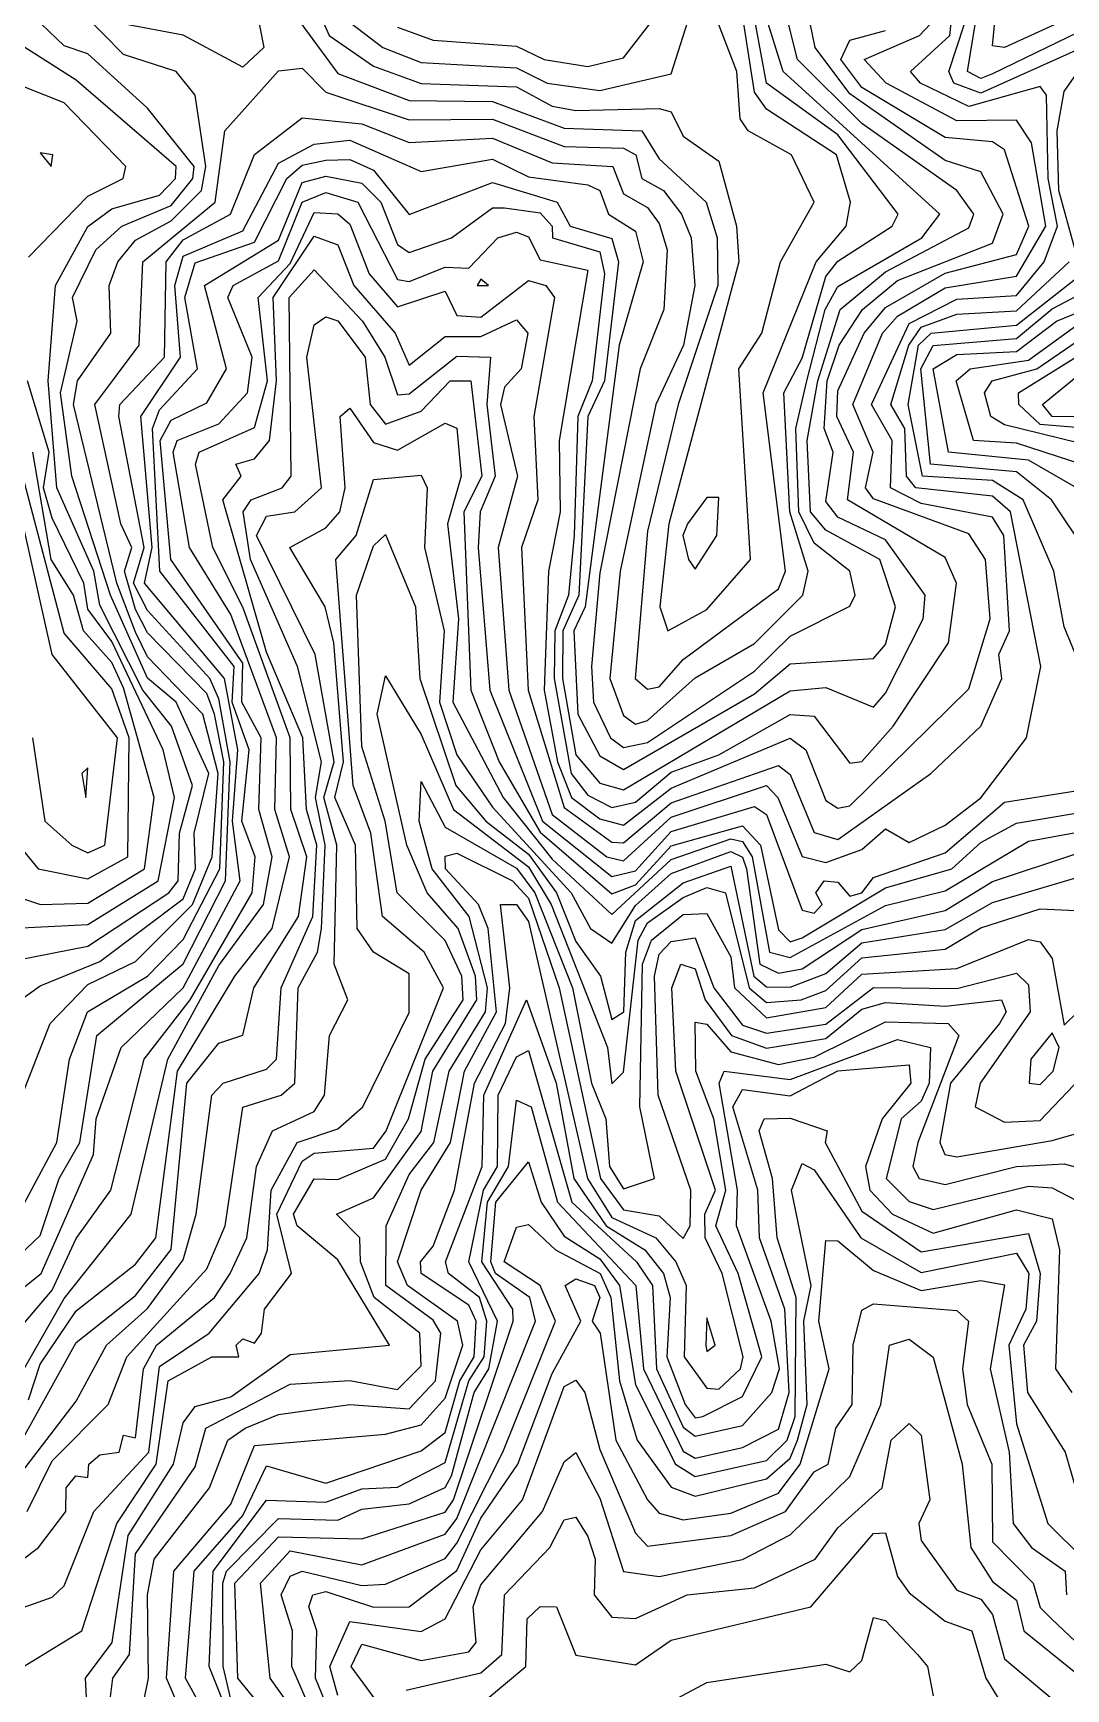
# Model space of a CAD drawing. Header units: metres. Extents: x 310028 to 360472, y 4137098 to 4159193.
# Drawn here: x 316528 to 317830, y 4146444 to 4148531 of the extents above; entities that cross this region are included whole.
import ezdxf

# ---------------------------------------------------------------- set-up
doc = ezdxf.new("R2010")
doc.units = ezdxf.units.M
doc.layers.add('CONTOUR', color=254, linetype='Continuous')
doc.layers.add('CONTOUR_INDEX', color=33, linetype='Continuous')

msp = doc.modelspace()

# ---------------------------------------------------------------- linework, layer by layer
at = {"layer": 'CONTOUR'}
for points, elevation in [([(316507.5, 4146744.8), (316582.5, 4146880.5), (316657.5, 4146940), (316702.5, 4146997.9), (316722.2, 4147207.5), (316762.5, 4147257.9), (316792.5, 4147268.1), (316806.7, 4147327.5), (316862.8, 4147417.5), (316873.2, 4147492.5), (316853.2, 4147552.5), (316852.5, 4147642.5), (316792.5, 4147807.1), (316755.1, 4147882.5), (316733.1, 4147987.5), (316737.7, 4148002.5), (316807.5, 4148033.9), (316823.7, 4148092.5), (316811.9, 4148197.5), (316852.5, 4148240.2), (316882.5, 4148304.8), (316912.5, 4148302.8), (316927.5, 4148289.8), (316951.8, 4148227.5), (316987.5, 4148185.8), (317047.5, 4148205.5), (317062.5, 4148174.8), (317092.5, 4148172.6), (317152.5, 4148218.8), (317174.4, 4148212.5), (317185.3, 4148197.5), (317159.2, 4148047.5), (317164.5, 4147942.5), (317143.7, 4147882.5), (317152.2, 4147702.5), (317197.5, 4147554.9), (317257.5, 4147511), (317272.5, 4147510.3), (317332.5, 4147560.7), (317467.5, 4147607.9), (317482.5, 4147596.4), (317512.5, 4147523.5), (317542.5, 4147514.7), (317659.8, 4147597.5), (317722.5, 4147657.4), (317748.9, 4147717.5), (317745.1, 4147747.5), (317758.8, 4147777.5), (317751.5, 4147897.5), (317737.5, 4147920.7), (317647.5, 4147938.1), (317608.6, 4147957.5), (317610.9, 4148017.5), (317584.8, 4148062.5), (317632.5, 4148164.6), (317692.5, 4148195.3), (317767.5, 4148200), (317802.5, 4148242.5), (317819.2, 4148287.5), (317807.3, 4148347.5), (317805.5, 4148452.5), (317797.5, 4148463.6), (317707.5, 4148438), (317646.4, 4148467.5), (317633.9, 4148482.5), (317683.4, 4148527.5), (317693.2, 4148617.5)], 260), ([(316798.5, 4148617.5), (316819.1, 4148512.5), (316792.5, 4148487.9), (316717.5, 4148527.9), (316641.6, 4148542.5)], 320), ([(317857.5, 4148560.5), (317752.5, 4148512.4), (317737.5, 4148514.5), (317748.6, 4148632.5)], 230), ([(316868.9, 4148602.5), (316901.3, 4148527.5), (316957.5, 4148489), (317017.5, 4148467.1), (317137.5, 4148462.9), (317182.5, 4148438.5), (317212.5, 4148433.1), (317317.5, 4148435.6), (317332.5, 4148431.4), (317347.5, 4148400.9), (317392.5, 4148369.3), (317414.8, 4148287.5), (317417.6, 4148242.5), (317329.4, 4147912.5), (317318.1, 4147807.5), (317328.4, 4147777.5)], 340), ([(316462.5, 4146841.2), (316552.5, 4146946.5), (316582.5, 4147011.7), (316626.2, 4147072.5), (316668.3, 4147237.5), (316726.5, 4147312.5), (316804.5, 4147447.5), (316808.1, 4147492.5), (316791.6, 4147537.5), (316800.6, 4147627.5), (316779.4, 4147687.5), (316781.8, 4147732.5), (316688, 4147852.5), (316678.7, 4148032.5), (316687.5, 4148056.1), (316735.7, 4148107.5), (316719.7, 4148197.5), (316732.5, 4148241.2), (316807.5, 4148267.1), (316848.1, 4148347.5), (316867.5, 4148364.1), (316897.5, 4148370.5), (316927.5, 4148371.5), (316957.5, 4148357.9), (317002.5, 4148302.2), (317107.5, 4148342.3), (317188.7, 4148317.5), (317205.1, 4148287.5), (317257.5, 4148271.7), (317266.2, 4148242.5), (317248.6, 4148092.5), (317227.6, 4148047.5), (317216.1, 4147822.5), (317195.8, 4147777.5), (317195.5, 4147717.5), (317212.5, 4147621), (317242.5, 4147585.6), (317272.5, 4147577.3), (317482.5, 4147702), (317527.5, 4147705.9), (317587.5, 4147681.3), (317602.5, 4147698.9), (317650, 4147792.5), (317652.6, 4147822.5), (317602.5, 4147892), (317542.5, 4147920.5), (317527.5, 4147940.5), (317536.6, 4148002.5), (317525.4, 4148032.5), (317529.2, 4148092.5), (317544.1, 4148137.5), (317573.5, 4148182.5), (317617.5, 4148218.9), (317737.5, 4148265.9), (317750.9, 4148302.5), (317722.5, 4148355.7), (317677.5, 4148370.2), (317557.5, 4148454.1), (317513.7, 4148512.5), (317504.5, 4148557.5)], 290), ([(316502.3, 4146982.5), (316537.5, 4147015.3), (316561.4, 4147087.5), (316587.2, 4147132.5), (316608.9, 4147267.5), (316717.5, 4147357.8), (316770.7, 4147462.5), (316776.7, 4147612.5), (316762.5, 4147691.6), (316751.2, 4147717.5), (316672.5, 4147803.1), (316655.1, 4147837.5), (316668.5, 4147882.5), (316636.6, 4148047.5), (316637.9, 4148062.5), (316693.8, 4148122.5), (316696.3, 4148242.5), (316717.5, 4148270), (316777.2, 4148302.5), (316807.5, 4148377.9), (316867.5, 4148423.9), (316942.5, 4148416.5), (317002.5, 4148392.8), (317107.5, 4148398.5), (317182.5, 4148367.2), (317258.8, 4148362.5), (317272.5, 4148328.2), (317302.5, 4148311.1), (317317.5, 4148290.6), (317327.2, 4148257.5), (317323.1, 4148182.5), (317293.3, 4148107.5), (317242.5, 4147850.5), (317231.9, 4147732.5), (317234.7, 4147687.5), (317256, 4147642.5), (317272.5, 4147630.3), (317302.5, 4147636.7), (317437.5, 4147726.7), (317482.5, 4147770.7), (317557.5, 4147808.4), (317564.2, 4147822.5), (317557.6, 4147852.5), (317512.5, 4147888.1), (317493.5, 4147927.5), (317489.7, 4148032.5), (317503.4, 4148092.5), (317526.6, 4148182.5), (317542.5, 4148211.2), (317648.4, 4148272.5), (317671.1, 4148302.5), (317473.7, 4148482.5), (317450.2, 4148557.5)], 310), ([(316510, 4147042.5), (316558.3, 4147132.5), (316574.3, 4147237.5), (316597, 4147297.5), (316672.5, 4147342.2), (316717.5, 4147388.6), (316763.8, 4147477.5), (316768.9, 4147612.5), (316756.8, 4147672.5), (316747.5, 4147698.4), (316672.5, 4147775.1), (316657.5, 4147804.2), (316643.8, 4147852.5), (316653, 4147882.5), (316639, 4147912.5), (316606.1, 4148062.5), (316661.9, 4148137.5), (316666.9, 4148242.5), (316757.8, 4148317.5), (316770.2, 4148407.5), (316837.5, 4148483), (316867.5, 4148486.4), (316897.5, 4148456.1), (317002.5, 4148421.4), (317107.5, 4148422.2), (317197.5, 4148387.7), (317272.5, 4148385.9), (317287.8, 4148377.5), (317295.6, 4148347.5), (317322.7, 4148332.5), (317345.5, 4148302.5), (317357.8, 4148272.5), (317362.1, 4148212.5), (317347.8, 4148137.5), (317313, 4148062.5), (317268, 4147852.5), (317255.3, 4147717.5), (317272.5, 4147670.6), (317287.5, 4147659.7), (317302.5, 4147664.3), (317362.5, 4147718.2), (317437.5, 4147761.6), (317498.5, 4147822.5), (317505.2, 4147852.5), (317482, 4147927.5), (317474.4, 4148077.5), (317497.5, 4148121.2), (317527.5, 4148223.9), (317542.5, 4148243.1), (317610.9, 4148287.5), (317618.3, 4148302.5), (317542.5, 4148402.7), (317452.6, 4148467.5), (317433.2, 4148572.5)], 320), ([(316514.8, 4147192.5), (316549.8, 4147282.5), (316597.5, 4147331.7), (316657.5, 4147360.7), (316729.2, 4147432.5), (316754.1, 4147492.5), (316761.5, 4147597.5), (316742.4, 4147672.5), (316672.5, 4147744.8), (316657.5, 4147775.6), (316633.9, 4147837.5), (316579.3, 4148062.5), (316584.3, 4148092.5), (316626.2, 4148152.5), (316624.3, 4148212.5), (316635, 4148242.5), (316657.5, 4148269.6), (316702.5, 4148294), (316740.5, 4148332.5), (316746.2, 4148362.5), (316732.5, 4148452.5), (316708.7, 4148482.5), (316642.5, 4148503.7), (316589.5, 4148557.5)], 330), ([(316855.1, 4148557.5), (316912.5, 4148479.8), (317002.5, 4148445.8), (317107.5, 4148444.5), (317197.5, 4148410.8), (317295.6, 4148407.5), (317317.5, 4148372.3), (317376.6, 4148317.5), (317390.4, 4148272.5), (317391.1, 4148212.5), (317341.3, 4148062.5), (317302.5, 4147903.1), (317287.2, 4147717.5)], 330), ([(317172.5, 4148497.5), (317227.5, 4148488.4), (317272.5, 4148499.6), (317317.3, 4148557.5)], 360), ([(317287.2, 4147717.5), (317302.5, 4147703.9), (317317.5, 4147706.9), (317347.5, 4147741.5), (317467.5, 4147830.6), (317476.3, 4147852.5), (317448.4, 4148077.5), (317515.3, 4148242.5), (317553.1, 4148287.5), (317558.5, 4148317.5), (317540.6, 4148377.5), (317452.5, 4148434.8), (317437.5, 4148456.4), (317419.4, 4148572.5)], 330), ([(317872.5, 4148544.9), (317737.5, 4148479.2), (317722.5, 4148473.6), (317705.9, 4148482.5), (317720.4, 4148572.5)], 240), ([(316480.1, 4147312.5), (316492.5, 4147297.8), (316537.5, 4147330.2), (316612.5, 4147360.9), (316717.5, 4147439.8), (316733.1, 4147477.5), (316731.5, 4147522.5), (316749.7, 4147597.5), (316708.6, 4147687.5), (316672.5, 4147717.9), (316626.1, 4147822.5), (316577.3, 4147972.5), (316563.1, 4148077.5), (316583.8, 4148167.5), (316578.2, 4148197.5), (316607.5, 4148257.5), (316640.2, 4148287.5), (316702.5, 4148313.5), (316729.8, 4148347.5), (316731.3, 4148362.5), (316672.5, 4148436), (316597.5, 4148504.5), (316567.5, 4148514.7), (316538.5, 4148542.5)], 340), ([(316507.5, 4146830.8), (316567.5, 4146936.2), (316651.9, 4147042.5), (316698.2, 4147237.5), (316762.5, 4147355.8), (316818.7, 4147432.5), (316829.8, 4147492.5), (316813, 4147552.5), (316815.8, 4147642.5), (316791.3, 4147687.5), (316792.5, 4147736.9), (316702.1, 4147867.5), (316688.4, 4148017.5), (316702.5, 4148043), (316747.5, 4148064.7), (316772.3, 4148107.5), (316744.6, 4148212.5), (316837.5, 4148269.8), (316867.5, 4148342.6), (316897.5, 4148350.4), (316942.5, 4148341.7), (316966.5, 4148317.5), (316987.5, 4148264.2), (317002.5, 4148254.1), (317055.7, 4148272.5), (317107.5, 4148310.3), (317122.5, 4148310.5), (317167.5, 4148304.1), (317182.3, 4148287.5), (317182.8, 4148272.5), (317242.5, 4148254.9), (317248.3, 4148227.5), (317233, 4148092.5), (317214.9, 4148047.5), (317210.1, 4147897.5), (317202.9, 4147822.5), (317185.9, 4147777.5), (317185.2, 4147717.5), (317206.4, 4147597.5), (317227.5, 4147570.4), (317257.5, 4147554.9), (317287.5, 4147561.5), (317332.5, 4147599.3), (317392.5, 4147621.4), (317482.5, 4147672), (317512.5, 4147670), (317557.5, 4147610.5), (317572.5, 4147612.7), (317612.2, 4147657.5), (317681.8, 4147762.5), (317691.8, 4147837.5), (317677.5, 4147869.7), (317554.5, 4147942.5), (317562.3, 4148002.5), (317541.2, 4148047.5), (317542.5, 4148079.8), (317575.6, 4148152.5), (317602.5, 4148184.9), (317677.5, 4148228), (317767.5, 4148251.6), (317782.9, 4148287.5), (317752.5, 4148383.5), (317737.5, 4148393.7), (317677.5, 4148399), (317572.5, 4148462.2), (317546.3, 4148497.5), (317557.5, 4148521.6), (317602.5, 4148533.8)], 280), ([(316522.5, 4146808.3), (316537.5, 4146853.3), (316582.5, 4146920.4), (316657.5, 4146979.5), (316682.9, 4147012.5), (316710.5, 4147222.5), (316782.6, 4147342.5), (316829.7, 4147402.5), (316851.7, 4147492.5), (316832.9, 4147552.5), (316835, 4147642.5), (316777.5, 4147798.1), (316725.5, 4147882.5), (316705, 4148002.5), (316710.1, 4148017.5), (316762.5, 4148038.3), (316798.5, 4148077.5), (316804.3, 4148122.5), (316773.7, 4148197.5), (316780.5, 4148212.5), (316837.5, 4148243.9), (316867.5, 4148317.6), (316897.5, 4148330), (316937.8, 4148317.5), (316987.5, 4148220.2), (317002.5, 4148217.6), (317047.5, 4148235.9), (317077.5, 4148234.5), (317114.1, 4148272.5), (317137.5, 4148279.9), (317152.5, 4148274), (317167.5, 4148245.1), (317227.5, 4148231.8), (317191.1, 4148017.5), (317192.5, 4147927.5), (317177.7, 4147852.5), (317172.5, 4147702.5), (317189.1, 4147612.5), (317206.7, 4147567.5), (317242.5, 4147540.7), (317272.5, 4147532.7), (317332.5, 4147579.2), (317482.5, 4147642.4), (317502.3, 4147627.5), (317527.5, 4147563.7), (317542.5, 4147553.9), (317557.5, 4147556.8), (317707.5, 4147704.4), (317734.2, 4147792.5), (317728.5, 4147867.5), (317707.5, 4147899.7), (317587.5, 4147943.7), (317577.2, 4147957.5), (317586.9, 4148002.5), (317561.5, 4148062.5), (317598.6, 4148152.5), (317617.5, 4148174.1), (317677.5, 4148209.6), (317767.5, 4148224.4), (317804.5, 4148287.5), (317786.4, 4148392.5), (317767.5, 4148421), (317692.5, 4148420.1), (317603.2, 4148467.5), (317575.8, 4148497.5), (317645.4, 4148527.5), (317659.1, 4148542.5)], 270), ([(316987.5, 4148538.2), (317032.5, 4148521.9), (317137.5, 4148514.3), (317172.5, 4148497.5)], 360), ([(317328.4, 4147777.5), (317377.5, 4147804.2), (317432.6, 4147867.5), (317417.8, 4148107.5), (317446.5, 4148152.5), (317470.4, 4148242.5), (317512.6, 4148317.5), (317484, 4148377.5), (317429.5, 4148407.5), (317419.3, 4148422.5), (317415.2, 4148482.5), (317392.1, 4148542.5)], 340), ([(316522.5, 4148248.4), (316597.5, 4148325.1), (316642.1, 4148347.5), (316645.3, 4148362.5), (316567.5, 4148442.7), (316492.5, 4148472.7)], 360), ([(316551.1, 4148362.5), (316553.1, 4148377.5), (316537.5, 4148379.7), (316551.1, 4148362.5)], 370), ([(317854.7, 4147717.5), (317827.5, 4147782.7), (317814.8, 4147852.5), (317775.8, 4147942.5), (317737.5, 4147966.7), (317649, 4147972.5), (317631, 4148062.5), (317644.2, 4148137.5), (317660.1, 4148152.5), (317767.5, 4148162.6), (317869.4, 4148242.5)], 240), ([(316520.8, 4146667.5), (316552.5, 4146731.7), (316623.1, 4146802.5), (316646.7, 4146862.5), (316747.5, 4146973.4), (316770.6, 4147027.5), (316792.5, 4147177.4), (316841.2, 4147192.5), (316858.2, 4147207.5), (316862.6, 4147327.5), (316887, 4147372.5), (316891.9, 4147402.5), (316896.5, 4147507.5), (316884.4, 4147567.5), (316891.9, 4147612.5), (316861.5, 4147732.5), (316802.3, 4147867.5), (316793.2, 4147927.5), (316803.2, 4147942.5), (316842.3, 4147957.5), (316853.4, 4147972.5), (316850.9, 4148197.5), (316882.5, 4148232.5), (316943.5, 4148167.5), (316971.8, 4148122.5), (316987.5, 4148075), (317002.5, 4148076.3), (317062.5, 4148123.7), (317104.9, 4148122.5), (317100.3, 4148062.5), (317110.6, 4147972.5), (317091.7, 4147927.5), (317089.4, 4147882.5), (317103.8, 4147702.5), (317170.5, 4147537.5), (317257.5, 4147467.7), (317287.5, 4147475.1), (317332.5, 4147524.4), (317437.5, 4147556), (317452.5, 4147546.1), (317497.5, 4147425.4), (317512.5, 4147421.5), (317522.7, 4147432.5), (317514.6, 4147447.5), (317525.4, 4147462.5), (317542.5, 4147460.6), (317557.5, 4147443), (317572.5, 4147447.4), (317587.5, 4147466.5), (317677.5, 4147497.9), (317752.5, 4147561.7), (317842.5, 4147575.8)], 240), ([(317088.1, 4148212.5), (317102.2, 4148212.5), (317092.5, 4148220.6), (317088.1, 4148212.5)], 270), ([(317857.5, 4147874.1), (317811.6, 4147942.5), (317767.5, 4147978), (317659.3, 4147987.5), (317647.1, 4148107.5), (317662.5, 4148137), (317767.5, 4148145.7), (317812.5, 4148183.4), (317896.5, 4148227.5)], 230), ([(317843, 4147957.5), (317782.5, 4147992.5), (317681.9, 4148002.5), (317662.4, 4148107.5), (317692.5, 4148125.5), (317767.5, 4148129.6), (317817.9, 4148167.5), (317917.5, 4148208.3)], 220), ([(316492.5, 4146589.8), (316535.3, 4146622.5), (316569.7, 4146667.5), (316570.3, 4146697.5), (316582.1, 4146712.5), (316597.5, 4146710.6), (316598.6, 4146727.5), (316612.5, 4146739.2), (316636.8, 4146742.5), (316642.5, 4146763.9), (316657.5, 4146760.4), (316667.7, 4146847.5), (316684, 4146877.5), (316757.2, 4146937.5), (316776.7, 4146967.5), (316797.8, 4147012.5), (316810.1, 4147102.5), (316830, 4147147.5), (316882.5, 4147171.8), (316895.6, 4147192.5), (316901.8, 4147267.5), (316925, 4147312.5), (316907.9, 4147357.5), (316911, 4147507.5), (316894.7, 4147567.5), (316907.6, 4147612.5), (316884, 4147747.5), (316809.9, 4147897.5), (316822.5, 4147921.9), (316858.1, 4147927.5), (316891.9, 4147957.5), (316873.3, 4148122.5), (316882.5, 4148162.9), (316897.5, 4148173.3), (316912.5, 4148167.9), (316947, 4148122.5), (316953.2, 4148062.5), (316972.5, 4148038), (317017.5, 4148054.3), (317054.1, 4148092.5), (317080, 4148092.5), (317093.8, 4147972.5), (317071.2, 4147927.5), (317080.1, 4147702.5), (317115.7, 4147612.5), (317167.5, 4147523.6), (317257.5, 4147445.9), (317287.5, 4147457.2), (317332.5, 4147506.5), (317422.5, 4147531.6), (317444.8, 4147507.5), (317467.5, 4147400.8), (317482.5, 4147385.5), (317497.5, 4147390.6), (317602.5, 4147453.6), (317686.2, 4147477.5), (317722.5, 4147510.8), (317767.5, 4147535.3), (317842.5, 4147547.5)], 230), ([(317887.5, 4147974.7), (317767.5, 4148013.9), (317713.5, 4148017.5), (317691.6, 4148092.5), (317709, 4148107.5), (317782.5, 4148118.5), (317842.5, 4148161.9)], 210), ([(317887.5, 4148029.9), (317797.5, 4148037.4), (317770.4, 4148062.5), (317769.9, 4148077.5), (317866.8, 4148137.5)], 190), ([(317887.5, 4148046.6), (317812.5, 4148047.4), (317800.4, 4148062.5), (317872.5, 4148121.9)], 180), ([(316497.4, 4147402.5), (316597.5, 4147407.3), (316686.2, 4147462.5), (316706.5, 4147567.5), (316692.2, 4147627.5), (316627.5, 4147764.1), (316597.5, 4147804.9), (316592.5, 4147837.5), (316552.5, 4147919.3), (316541.7, 4147957.5), (316548.5, 4148002.5), (316521.5, 4148092.5)], 360), ([(316492.5, 4146538.4), (316552.5, 4146559.9), (316567.5, 4146573.9), (316604.8, 4146667.5), (316674.2, 4146742.5), (316687.5, 4146850.6), (316750.1, 4146892.5), (316813.3, 4146967.5), (316823.7, 4146997.5), (316828.2, 4147072.5), (316861.3, 4147132.5), (316912.5, 4147149.9), (316944, 4147177.5), (317002.5, 4147296.5), (317002.5, 4147345.2), (316957.5, 4147372.5), (316936.8, 4147402.5), (316934.8, 4147507.5), (316908.6, 4147567.5), (316919.4, 4147612.5), (316907.2, 4147762.5), (316896.5, 4147807.5), (316851.8, 4147882.5), (316897.5, 4147907.4), (316914.8, 4147927.5), (316921.7, 4147957.5), (316915.4, 4148047.5), (316927.5, 4148058.1), (316957.5, 4148015), (316987.5, 4148005.1), (317047.5, 4148039.3), (317062.5, 4148032.7), (317067.7, 4147972.5), (317050.8, 4147912.5), (317064.4, 4147792.5), (317057.2, 4147687.5), (317120.7, 4147567.5), (317182.5, 4147489.6), (317257.5, 4147419.8), (317332.5, 4147489.2), (317407.5, 4147515.2), (317422.5, 4147512), (317434.3, 4147492.5), (317456.3, 4147372.5), (317482.5, 4147365.9), (317602.5, 4147431.5), (317677.5, 4147449.7), (317782.5, 4147512.6), (317842.5, 4147523.2)], 220), ([(316537.9, 4147432.5), (316597.5, 4147434.4), (316668.8, 4147477.5), (316681.1, 4147567.5), (316642.5, 4147705.6), (316627.5, 4147737.5), (316591.9, 4147777.5), (316579.4, 4147822.5), (316551.3, 4147867.5), (316528.3, 4148002.5)], 370), ([(316507.5, 4146466.9), (316590, 4146517.5), (316634, 4146652.5), (316683.5, 4146727.5), (316698.8, 4146832.5), (316753.7, 4146862.5), (316787.8, 4146862.5), (316784.5, 4146877.5), (316792.5, 4146885.1), (316807.5, 4146879.9), (316816.4, 4146892.5), (316819.9, 4146922.5), (316854.1, 4146967.5), (316835.6, 4147042.5), (316867.5, 4147109.1), (316882.5, 4147119.3), (316957.5, 4147125.6), (316973.3, 4147147.5), (317045.5, 4147327.5), (317021.2, 4147372.5), (316968.9, 4147417.5), (316953.8, 4147522.5), (316931.9, 4147582.5), (316909.7, 4147867.5), (316935.4, 4147897.5), (316957.5, 4147968.3), (317017.5, 4147973.6), (317025, 4147957.5), (317021.8, 4147882.5), (317046.3, 4147777.5), (317040.5, 4147687.5), (317062.5, 4147621), (317107.5, 4147555.3), (317206.5, 4147447.5), (317230.8, 4147402.5), (317257.5, 4147383.8), (317287.5, 4147431.3), (317332.5, 4147471.7), (317407.5, 4147499.6), (317422.5, 4147492.2), (317427.2, 4147477.5), (317444.1, 4147357.5), (317467.5, 4147346), (317497.5, 4147351.7), (317572.5, 4147400.9), (317677.5, 4147425), (317737.5, 4147461.5), (317842.5, 4147496.5)], 210), ([(316535, 4147477.5), (316597.5, 4147465.1), (316647.9, 4147492.5), (316649.5, 4147642.5), (316627.5, 4147704.2), (316567.5, 4147774.7), (316515.3, 4147972.5)], 380), ([(316577.2, 4147507.5), (316597.5, 4147497.6), (316618.9, 4147507.5), (316634.9, 4147642.5), (316552.6, 4147747.5), (316507.5, 4147949)], 390), ([(316625, 4146427.5), (316628.8, 4146457.5), (316649.8, 4146487.5), (316657.5, 4146614.5), (316732.5, 4146724), (316746, 4146772.5), (316852.5, 4146828.3), (316927.5, 4146832.7), (316987.5, 4146821.4), (317017.5, 4146851.3), (317015.9, 4146892.5), (316958.4, 4146937.5), (316941, 4146982.5), (316940.1, 4147012.5), (316910.6, 4147042.5), (316957.5, 4147063), (317017.5, 4147146.5), (317032.3, 4147222.5), (317087.6, 4147312.5), (317086, 4147342.5), (317064.1, 4147402.5), (317025, 4147447.5), (316999.2, 4147507.5), (316961.8, 4147672.5), (316972.5, 4147720.6), (317017.5, 4147646.9), (317058.2, 4147552.5), (317152.5, 4147480.1), (317181.4, 4147432.5), (317252.3, 4147252.5), (317257.5, 4147206.8), (317272.5, 4147221.4), (317290.7, 4147387.5), (317302.5, 4147409.6), (317347.5, 4147441.3), (317377.5, 4147454.2), (317400.8, 4147447.5), (317430.8, 4147327.5), (317452.5, 4147308.9), (317496.2, 4147312.5), (317527.5, 4147324.3), (317572.5, 4147365.2), (317677.5, 4147376.5), (317722.5, 4147403.2), (317797.5, 4147427.3), (317842.5, 4147424.9)], 190), ([(316527.6, 4147642.5), (316543.3, 4147537.5), (316577.2, 4147507.5)], 390), ([(316661.8, 4146397.5), (316674, 4146457.5), (316672.4, 4146562.5), (316680.8, 4146607.5), (316750.6, 4146697.5), (316774, 4146757.5), (316795.6, 4146772.5), (316837.5, 4146789.8), (316927.5, 4146802.6), (317002.5, 4146797), (317035.5, 4146832.5), (317042.3, 4146892.5), (317032.5, 4146909), (316972.7, 4146952.5), (316973.2, 4147027.5), (317002.5, 4147092.3), (317033.2, 4147132.5), (317052.8, 4147222.5), (317098.3, 4147297.5), (317101.2, 4147327.5), (317077.7, 4147417.5), (317031.3, 4147477.5), (317015, 4147537.5), (317017.5, 4147587.5), (317047.5, 4147530), (317137.5, 4147478.3), (317160.8, 4147447.5), (317208.3, 4147327.5), (317232, 4147207.5), (317250.2, 4147162.5), (317254.6, 4147102.5), (317272.5, 4147074.4), (317311.3, 4147087.5), (317293, 4147177.5), (317296.4, 4147357.5), (317307.6, 4147387.5), (317347.5, 4147420), (317377.5, 4147421.1), (317407.5, 4147366.8), (317412.1, 4147327.5), (317452.5, 4147289.6), (317527.5, 4147302.7), (317572.5, 4147345), (317692.5, 4147351.9), (317782.5, 4147388.5), (317797.5, 4147385.5), (317812.5, 4147364.5), (317827.5, 4147280.6), (317844.8, 4147297.5)], 180), ([(316510.4, 4147507.5), (316535, 4147477.5)], 380), ([(316735.1, 4146367.5), (316696.5, 4146457.5), (316705.7, 4146592.5), (316777.5, 4146677), (316807.5, 4146750.9), (316972.5, 4146765.1), (317017.5, 4146777), (317047.5, 4146810.7), (317070.1, 4146877.5), (317063.2, 4146907.5), (317000.3, 4146952.5), (316987.7, 4146982.5), (317017.4, 4147072.5), (317054.4, 4147132.5), (317072, 4147222.5), (317112.4, 4147297.5), (317102, 4147402.5), (317089.6, 4147432.5), (317047.9, 4147477.5), (317047.5, 4147493.6), (317062.5, 4147497.2), (317132.5, 4147462.5), (317152.5, 4147440.7), (317191.1, 4147327.5), (317243.2, 4147087.5), (317272.5, 4147047.8), (317317.5, 4147040.3), (317347.5, 4147011.7), (317356.5, 4147027.5), (317357.2, 4147072.5), (317316.1, 4147192.5), (317311.4, 4147342.5), (317317.5, 4147369.9), (317332.5, 4147385.8), (317362.5, 4147390.8), (317386.3, 4147327.5), (317422.5, 4147280.6), (317452.5, 4147270.6), (317527.5, 4147281.8), (317587.5, 4147328), (317692.5, 4147326.6), (317767.5, 4147346), (317782.5, 4147331.3), (317784.9, 4147297.5), (317721.7, 4147207.5), (317715.4, 4147177.5), (317752.5, 4147158.5), (317797.5, 4147160.3), (317856.6, 4147222.5)], 170), ([(316492.5, 4147447.6), (316537.9, 4147432.5)], 370), ([(316761.7, 4146382.5), (316720.6, 4146457.5), (316731.4, 4146592.5), (316792.5, 4146662.8), (316822.5, 4146725.1), (316897.5, 4146703.3), (317017.5, 4146744.3), (317047.5, 4146767.4), (317066.3, 4146832.5), (317084.4, 4146862.5), (317086.9, 4146907.5), (317077.5, 4146927.5), (317017.6, 4146967.5), (317016.4, 4146982.5), (317032.5, 4147002.2), (317059.4, 4147072.5), (317084.5, 4147207.5), (317123.6, 4147282.5), (317129.1, 4147327.5), (317117.4, 4147432.5), (317137.5, 4147432.7), (317152.5, 4147411.2), (317226.8, 4147087.5), (317257.5, 4147038), (317312.9, 4147012.5), (317338.4, 4146982.5), (317351.3, 4146952.5), (317348.8, 4146862.5), (317377.5, 4146823), (317392.5, 4146822), (317419.6, 4146847.5), (317423, 4146862.5), (317396.6, 4146967.5), (317375.1, 4147012.5), (317375, 4147042.5), (317388.2, 4147072.5), (317338.5, 4147222.5), (317333.1, 4147327.5), (317344.5, 4147357.5), (317362.5, 4147351.5), (317375.3, 4147312.5), (317408.3, 4147267.5), (317452.5, 4147251.6), (317527.5, 4147263.7), (317572.5, 4147300.5), (317602.5, 4147309), (317677.5, 4147304.4), (317748.6, 4147312.5), (317754.7, 4147297.5), (317746.3, 4147282.5), (317684.6, 4147207.5), (317670.8, 4147132.5), (317677.4, 4147117.5), (317692.5, 4147114.8), (317812.5, 4147135.4), (317872.5, 4147152.4)], 160), ([(316777.5, 4146431.3), (316768, 4146472.5), (316767.6, 4146577.5), (316772.1, 4146592.5), (316837.5, 4146658.8), (316912.5, 4146656.9), (316942.5, 4146670.8), (317002.5, 4146677.2), (317047.5, 4146697.8), (317055.8, 4146712.5), (317084, 4146817.5), (317102.7, 4146847.5), (317113.5, 4146907.5), (317077.6, 4146982.5), (317095.8, 4147072.5), (317113.6, 4147102.5), (317114.3, 4147192.5), (317137.5, 4147240.8), (317152.5, 4147248.7), (317207.3, 4147057.5), (317288.8, 4146982.5), (317308.8, 4146952.5), (317313.9, 4146847.5), (317347.5, 4146774), (317362.5, 4146762.8), (317422.5, 4146775.9), (317459.4, 4146817.5), (317469, 4146847.5), (317458.5, 4146907.5), (317414.9, 4147027.5), (317415.9, 4147072.5), (317392.8, 4147207.5), (317399.1, 4147222.5), (317482.5, 4147212.2), (317617.5, 4147262.4), (317659, 4147252.5), (317657.4, 4147207.5), (317647.5, 4147184.9), (317622.2, 4147162.5), (317603.3, 4147087.5), (317632.5, 4147058.5), (317662.5, 4147048.1), (317782.5, 4147077.7), (317812.5, 4147075.4), (317842.5, 4147060)], 140), ([(317783.7, 4147207.5), (317797.5, 4147205.8), (317813.9, 4147222.5), (317821.2, 4147252.5), (317812.5, 4147271), (317785.7, 4147237.5), (317783.7, 4147207.5)], 180), ([(316867.5, 4146358.3), (316786.3, 4146457.5), (316782.6, 4146577.5), (316837.5, 4146635.9), (316942.5, 4146633.1), (317047.5, 4146666.9), (317058, 4146682.5), (317133.5, 4146907.5), (317132.8, 4146922.5), (317093.7, 4146982.5), (317101.1, 4147057.5), (317127.5, 4147102.5), (317137.5, 4147186), (317156, 4147177.5), (317189, 4147057.5), (317288, 4146952.5), (317297.5, 4146847.5), (317347.5, 4146743.7), (317362.5, 4146735.1), (317422.5, 4146748.3), (317467.5, 4146771.5), (317481.1, 4146817.5), (317475.5, 4146922.5), (317443.9, 4147012.5), (317441.8, 4147072.5), (317410, 4147177.5), (317422.5, 4147199.5), (317482.5, 4147191.5), (317542.5, 4147222.9), (317632.5, 4147230.6), (317634.6, 4147207.5), (317598.2, 4147162.5), (317577.3, 4147102.5), (317582.8, 4147072.5), (317611.2, 4147042.5), (317662.5, 4147018.6), (317767.5, 4147047.8), (317812.5, 4147036.4), (317821.9, 4146997.5), (317816.7, 4146847.5), (317837.1, 4146817.5)], 130), ([(316867.5, 4146401.1), (316827.1, 4146457.5), (316814.9, 4146577.5), (316852.5, 4146618.3), (316942.5, 4146600.5), (317047.5, 4146639.2), (317062.5, 4146659), (317161.5, 4146907.5), (317154.3, 4146937.5), (317111.1, 4146967.5), (317105.3, 4146982.5), (317111.4, 4147057.5), (317152.5, 4147108.3), (317168.5, 4147057.5), (317197.5, 4147014.5), (317242.5, 4146986.3), (317267.3, 4146952.5), (317287.5, 4146827.3), (317337.7, 4146727.5), (317362.5, 4146711.9), (317452.5, 4146732), (317478.8, 4146757.5), (317488.8, 4146787.5), (317490.1, 4146937.5), (317465.8, 4147012.5), (317460.2, 4147087.5), (317443.4, 4147147.5), (317449.7, 4147162.5), (317482.5, 4147163.5), (317528.8, 4147147.5), (317526.6, 4147132.5), (317572.5, 4147046.2), (317647.5, 4146995), (317782.5, 4147017.9), (317797.3, 4146967.5), (317792.9, 4146907.5), (317776.4, 4146877.5), (317781.6, 4146817.5), (317829.1, 4146742.5), (317855.1, 4146652.5)], 120), ([(316897.5, 4146373.8), (316854.6, 4146472.5), (316855.2, 4146517.5), (316840.8, 4146562.5), (316852.5, 4146586), (316867.5, 4146592.7), (316942.5, 4146574.6), (316972.5, 4146576.2), (317047.5, 4146608.3), (317062.5, 4146627.6), (317120.5, 4146742.5), (317186.8, 4146907.5), (317167.5, 4146952.3), (317122.1, 4146982.5), (317137.5, 4147025.9), (317152.5, 4147029.2), (317186.7, 4146997.5), (317243.1, 4146967.5), (317256.5, 4146937.5), (317267.2, 4146832.5), (317289.6, 4146757.5), (317332.5, 4146698.2), (317362.5, 4146686.9), (317452.5, 4146708.7), (317482.5, 4146735.1), (317491.7, 4146757.5), (317503.6, 4146802.5), (317499.5, 4146907.5), (317508.8, 4146952.5), (317484.2, 4147072.5), (317497.5, 4147106.3), (317512.5, 4147098.1), (317571.4, 4147012.5), (317647.5, 4146968.8), (317767.5, 4146993.4), (317782.9, 4146967.5), (317779.4, 4146922.5), (317757.7, 4146877.5), (317767.5, 4146778.1), (317807.2, 4146652.5), (317852.6, 4146607.5)], 110), ([(316912.5, 4146435.9), (316902.3, 4146472.5), (316927.5, 4146529.2), (317017.5, 4146516.3), (317047.5, 4146532.5), (317092.5, 4146619.4), (317145.2, 4146682.5), (317197.5, 4146825.4), (317212.5, 4146833.4), (317223.5, 4146817.5), (317242.5, 4146745.9), (317287.5, 4146640.2), (317302.5, 4146623.8), (317407.5, 4146637.5), (317476.7, 4146667.5), (317512.5, 4146717.5), (317530.1, 4146727.5), (317540.1, 4146772.5), (317560.5, 4146802.5), (317561.6, 4146877.5), (317572.5, 4146921.3), (317587.5, 4146929.2), (317692.5, 4146921.1), (317706.9, 4146907.5), (317699.6, 4146847.5), (317705.5, 4146802.5), (317736.6, 4146727.5), (317737.5, 4146629.3), (317788.6, 4146577.5), (317797.5, 4146546.8), (317811.6, 4146532.5), (317842.5, 4146503.6)], 90), ([(317376, 4146877.5), (317377.5, 4146869.2), (317387.7, 4146877.5), (317377.5, 4146911.6), (317376, 4146877.5)], 170), ([(316973.5, 4146412.5), (316929.3, 4146472.5), (316942.5, 4146500.7), (317017.5, 4146479.9), (317077.5, 4146490.9), (317086.8, 4146502.5), (317083, 4146547.5), (317092.5, 4146575.4), (317170.2, 4146667.5), (317197.5, 4146730.1), (317212.5, 4146742.2), (317242.5, 4146684.7), (317272.5, 4146592.1), (317317.5, 4146585.9), (317422.5, 4146607.4), (317482.5, 4146638.2), (317557.5, 4146711.7), (317596.5, 4146802.5), (317607.5, 4146877.5), (317632.5, 4146884.7), (317662.5, 4146862.3), (317699.2, 4146727.5), (317709.9, 4146622.5), (317737.5, 4146579.6), (317767.5, 4146556.1), (317776.7, 4146517.5), (317842.5, 4146464.5)], 80), ([(316998.6, 4146442.5), (317092.5, 4146464.5), (317119.1, 4146487.5), (317122.6, 4146562.5), (317179.5, 4146622.5), (317197.5, 4146657.4), (317212.5, 4146660.5), (317227.5, 4146636.4), (317236.8, 4146607.5), (317235.4, 4146562.5), (317257.5, 4146534.7), (317287.5, 4146532.7), (317352.5, 4146562.5), (317437.5, 4146571.4), (317513.8, 4146607.5), (317542.5, 4146647.2), (317598.3, 4146697.5), (317609.6, 4146757.5), (317632.5, 4146778.7), (317647.5, 4146763.8), (317658.5, 4146682.5), (317644.7, 4146652.5), (317647.5, 4146631.2), (317692.5, 4146568.7), (317722.5, 4146557.3), (317737.5, 4146537.9), (317752.5, 4146481.9), (317812.5, 4146431.8)], 70), ([(317095.4, 4146427.5), (317149.2, 4146472.5), (317150.9, 4146532.5), (317167.5, 4146547.9), (317187.8, 4146547.5), (317212.5, 4146486.6), (317287.5, 4146474.5), (317332.5, 4146505.5), (317508.3, 4146547.5), (317587.5, 4146640), (317602.5, 4146640.7), (317617.5, 4146585.9), (317632.5, 4146565.2), (317677.5, 4146529.3), (317711.3, 4146517.5), (317728.8, 4146457.5), (317752.5, 4146419.5)], 60)]:
    msp.add_lwpolyline(points, dxfattribs=dict(at, elevation=elevation))
at = {"layer": 'CONTOUR_INDEX'}
for points, elevation in [([(317176.1, 4148467.5), (317242.5, 4148458.5), (317332.5, 4148479.4), (317371.6, 4148602.5)], 350), ([(316482, 4146922.5), (316538.8, 4146967.5), (316604.7, 4147117.5), (316607.8, 4147162.5), (316639.5, 4147252.5), (316717.5, 4147327.7), (316789.2, 4147462.5), (316779.6, 4147537.5), (316786.2, 4147627.5), (316769.4, 4147717.5), (316669, 4147837.5), (316678.5, 4147882.5), (316664.1, 4148047.5), (316714, 4148122.5), (316706.9, 4148212.5), (316717.5, 4148249.6), (316792.5, 4148281.6), (316837.5, 4148366.8), (316882.5, 4148390.8), (316927.5, 4148395.7), (317017.5, 4148356.1), (317107.5, 4148371.7), (317152.5, 4148349.7), (317227.5, 4148339.6), (317242.4, 4148332.5), (317253.5, 4148302.5), (317287.5, 4148281), (317297.1, 4148242.5), (317266.9, 4148137.5), (317224, 4147807.5), (317209.8, 4147777.5), (317214.8, 4147672.5), (317242.5, 4147619.8), (317272.5, 4147602.7), (317437.5, 4147698), (317482.5, 4147736), (317587.5, 4147742.6), (317602.5, 4147760.2), (317615, 4147807.5), (317595.2, 4147867.5), (317527.5, 4147904.5), (317508.1, 4147927.5), (317504, 4148017.5), (317517.4, 4148092.5), (317545.5, 4148182.5), (317602.5, 4148230), (317707.5, 4148285.4), (317714, 4148302.5), (317692.5, 4148332.5), (317572.5, 4148416.8), (317491.8, 4148497.5), (317476.5, 4148557.5)], 300), ([(316912.5, 4148555.9), (316969.2, 4148512.5), (317017.5, 4148493.6), (317137.5, 4148487.1), (317176.1, 4148467.5)], 350), ([(317842.5, 4148508.7), (317722.5, 4148455), (317688.4, 4148467.5), (317682.1, 4148482.5), (317702, 4148542.5)], 250), ([(316507.5, 4147362.5), (316597.5, 4147380.3), (316699.6, 4147447.5), (316711.4, 4147462.5), (316712.7, 4147522.5), (316729.2, 4147582.5), (316703, 4147657.5), (316666.6, 4147702.5), (316612.5, 4147809.7), (316605.1, 4147852.5), (316558.4, 4147957.5), (316547.4, 4148092.5), (316556.7, 4148212.5), (316597.5, 4148287), (316627.5, 4148309.1), (316687.5, 4148326.4), (316708, 4148347.5), (316708.8, 4148362.5), (316582.5, 4148471.4), (316492.5, 4148528.9)], 350), ([(317841.6, 4148257.5), (317820.9, 4148332.5), (317818.6, 4148407.5), (317827.5, 4148457.1), (317855.9, 4148497.5)], 250), ([(316507.5, 4146708.4), (316582.5, 4146806.8), (316620.9, 4146877.5), (316672.5, 4146923.3), (316717.5, 4146985), (316733.8, 4147042.5), (316753.5, 4147192.5), (316768.1, 4147207.5), (316822.5, 4147225.2), (316835, 4147237.5), (316840.8, 4147327.5), (316880.9, 4147417.5), (316886, 4147507.5), (316872.8, 4147552.5), (316868.3, 4147642.5), (316822.5, 4147750.7), (316767.7, 4147942.5), (316790.5, 4147972.5), (316783.9, 4147987.5), (316807.5, 4147994.3), (316826.5, 4148017.5), (316835.3, 4148092.5), (316831.1, 4148197.5), (316882.5, 4148274.8), (316912.5, 4148263.8), (316932.5, 4148212.5), (316984.8, 4148152.5), (317002.5, 4148112.3), (317047.5, 4148148.5), (317092.5, 4148148.5), (317137.5, 4148169.2), (317151.9, 4148152.5), (317143.6, 4148107.5), (317122.5, 4148084.6), (317117.5, 4148062.5), (317138.7, 4147972.5), (317114.3, 4147882.5), (317128, 4147702.5), (317182.5, 4147545.9), (317251.2, 4147492.5), (317272.5, 4147487.8), (317332.5, 4147542.7), (317452.5, 4147582.5), (317466.8, 4147567.5), (317497.5, 4147492.9), (317527.5, 4147485.7), (317572.5, 4147502.1), (317602.5, 4147527.9), (317632.5, 4147510.6), (317677.5, 4147532.4), (317722.5, 4147566.9), (317780.3, 4147642.5), (317798.2, 4147732.5), (317760.1, 4147927.5), (317737.5, 4147947.3), (317640.9, 4147957.5), (317628.8, 4147972.5), (317626.8, 4148032.5), (317609.3, 4148062.5), (317632, 4148137.5), (317647.5, 4148160.1), (317692.5, 4148176.7), (317767.5, 4148180.6), (317834.1, 4148242.5)], 250), ([(317892.9, 4148002.5), (317752.5, 4148037), (317735.4, 4148047.5), (317727.3, 4148077.5), (317736.9, 4148092.5), (317793.2, 4148107.5), (317857.5, 4148151.8)], 200), ([(317354.4, 4147867.5), (317362.5, 4147855), (317390, 4147897.5), (317392.5, 4147945.3), (317377.5, 4147945.3), (317353.2, 4147912.5), (317347, 4147897.5), (317354.4, 4147867.5)], 350), ([(316600.1, 4146352.5), (316594.6, 4146457.5), (316628, 4146502.5), (316648.4, 4146637.5), (316705.3, 4146727.5), (316717.5, 4146779.3), (316732.5, 4146799.9), (316777.5, 4146812.3), (316852.5, 4146865.4), (316977.4, 4146877.5), (316912.5, 4146984.7), (316861.2, 4147027.5), (316856.6, 4147042.5), (316882.5, 4147086.7), (316912.5, 4147086.2), (316972.5, 4147111.5), (317001.4, 4147162.5), (317022.3, 4147237.5), (317070.4, 4147312.5), (317068.7, 4147342.5), (317047.5, 4147387.1), (316987.2, 4147447.5), (316972.2, 4147537.5), (316942.5, 4147631.9), (316935.9, 4147822.5), (316957.5, 4147884.6), (316972.5, 4147898.9), (317010.3, 4147807.5), (317015.6, 4147717.5), (317061.1, 4147582.5), (317098.9, 4147537.5), (317152.5, 4147496), (317188.1, 4147447.5), (317212.5, 4147386.1), (317243.3, 4147342.5), (317257.5, 4147287.6), (317272.8, 4147297.5), (317275.2, 4147372.5), (317287.5, 4147412.6), (317347.5, 4147460.1), (317407.5, 4147480.8), (317436.8, 4147342.5), (317452.5, 4147328.9), (317482.5, 4147328.5), (317527.5, 4147345.8), (317572.5, 4147384.4), (317677.5, 4147401.3), (317737.5, 4147435), (317842.5, 4147466.3)], 200), ([(316595, 4147567.5), (316597.5, 4147605), (316589.8, 4147597.5), (316595, 4147567.5)], 400), ([(316804.2, 4146337.5), (316750.3, 4146472.5), (316755.2, 4146592.5), (316822.5, 4146681.8), (316897.5, 4146679.5), (316942.5, 4146696.3), (316987.5, 4146698.4), (317047.5, 4146729.5), (317077.5, 4146832.4), (317096.8, 4146862.5), (317100.3, 4146907.5), (317090.9, 4146937.5), (317051.8, 4146967.5), (317048.2, 4146982.5), (317094.2, 4147102.5), (317096.3, 4147192.5), (317150.2, 4147312.5), (317187.7, 4147207.5), (317209.8, 4147087.5), (317250.6, 4147027.5), (317299.3, 4146997.5), (317322.6, 4146967.5), (317331.3, 4146937.5), (317327, 4146862.5), (317350.2, 4146802.5), (317362.5, 4146785.8), (317372.2, 4146787.5), (317422.5, 4146812.8), (317446.7, 4146862.5), (317416.7, 4146967.5), (317388.9, 4147027.5), (317401.5, 4147072.5), (317386.1, 4147162.5), (317363.5, 4147222.5), (317362.5, 4147284.2), (317377.5, 4147281.9), (317407.5, 4147247), (317467.5, 4147231.1), (317512.5, 4147240.1), (317602.5, 4147284.7), (317681.4, 4147282.5), (317695.1, 4147267.5), (317643.2, 4147132.5), (317637, 4147102.5), (317645.1, 4147087.5), (317677.5, 4147079.7), (317767.5, 4147102.6), (317827.5, 4147106), (317932.5, 4147077.2)], 150), ([(316912.5, 4146388.9), (316884.2, 4146457.5), (316886.1, 4146517.5), (316875.8, 4146547.5), (316881, 4146562.5), (316897.5, 4146566.9), (316957.5, 4146547.1), (317002.5, 4146547.7), (317062.5, 4146593.4), (317092.5, 4146659.3), (317139.1, 4146727.5), (317182.5, 4146841.4), (317218.6, 4146907.5), (317199, 4146952.5), (317212.5, 4146960.9), (317235.9, 4146952.5), (317242.7, 4146937.5), (317232.8, 4146907.5), (317243, 4146892.5), (317262.8, 4146757.5), (317302.5, 4146682.5), (317317.5, 4146665.7), (317347.5, 4146657.2), (317407.5, 4146665.6), (317467.5, 4146690.6), (317494.8, 4146727.5), (317531.6, 4146847.5), (317518.7, 4146907.5), (317527.5, 4147009.2), (317542.5, 4147008.6), (317587.5, 4146971.2), (317647.5, 4146946.2), (317722.5, 4146958.8), (317752.5, 4146953.5), (317734.2, 4146847.5), (317758.3, 4146742.5), (317763.5, 4146652.5), (317786.5, 4146622.5), (317828.8, 4146592.5), (317830.6, 4146562.5)], 100), ([(317302.7, 4146412.5), (317377.5, 4146452), (317527.5, 4146475.3), (317557.5, 4146465.8), (317572.5, 4146480), (317587.5, 4146534.2), (317602.5, 4146530.4), (317642.8, 4146487.5), (317655.6, 4146472.5), (317662.5, 4146435.4)], 50)]:
    msp.add_lwpolyline(points, dxfattribs=dict(at, elevation=elevation))

doc.saveas('drawing.dxf')
